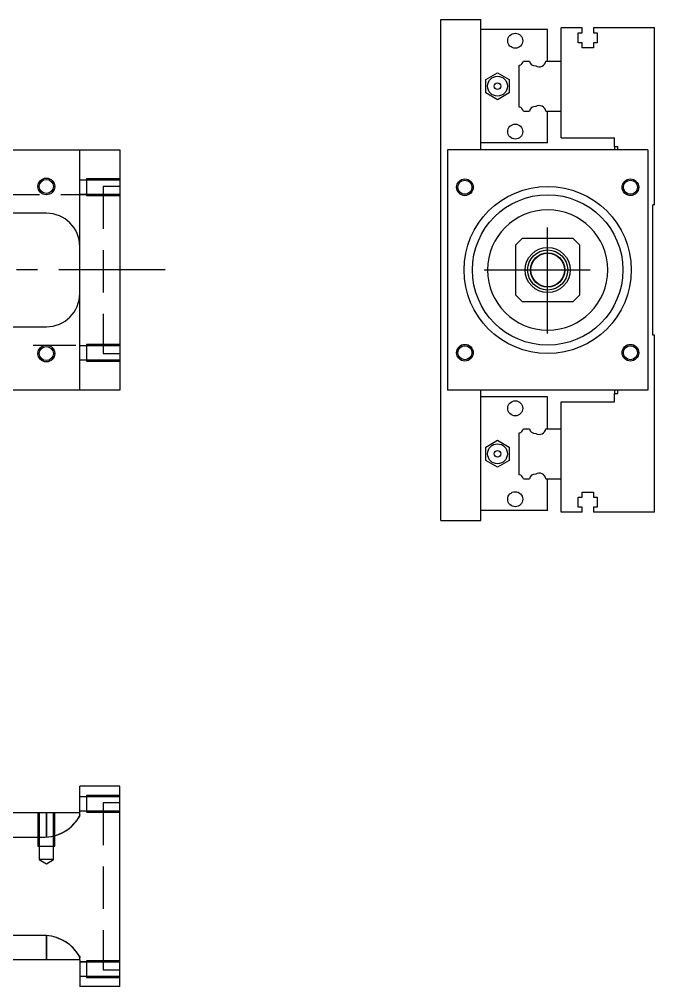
# Model space of a CAD drawing. Extents: x -10 to 545, y -270 to 77.
# Drawn here: x 354.9 to 544.9, y -214.4 to 75 of the extents above; entities that cross this region are included whole.
import ezdxf

# ---------------------------------------------------------------- set-up
doc = ezdxf.new("R2010")
doc.units = 0
doc.linetypes.add('CENTER', pattern=[50.8, 31.75, -6.35, 6.35, -6.35])
doc.linetypes.add('DASHED', pattern=[19.05, 12.7, -6.35])
doc.layers.get('0').update_dxf_attribs({"linetype": 'CONTINUOUS'})
doc.layers.add('CENTER', color=1, linetype='CENTER')

msp = doc.modelspace()

# ---------------------------------------------------------------- linework, layer by layer
at = {"color": 7, "linetype": 'CONTINUOUS'}
for p, q in [((480.94, -75), (480.94, 75)), ((480.94, 75), (492.94, 75)), ((492.94, 36), (492.94, 75)), ((516.94, 62.5), (516.94, 72.5)), ((523.24, 72.5), (516.94, 72.5)), ((523.24, 71), (523.24, 72.5)), ((526.64, 72.5), (526.64, 71)), ((544.94, 72.5), (526.64, 72.5)), ((544.94, 19.5), (544.94, 72.5)), ((512.94, 72), (492.94, 72)), ((512.94, 62.5), (512.94, 72)), ((512.94, 62.5), (512.94, 72)), ((522.09, 71), (523.24, 71)), ((522.09, 68), (522.09, 71)), ((526.64, 71), (527.79, 71)), ((527.79, 71), (527.79, 68)), ((523.24, 68), (522.09, 68)), ((523.24, 66.5), (523.24, 68)), ((526.64, 68), (526.64, 66.5)), ((527.79, 68), (526.64, 68)), ((526.64, 66.5), (523.24, 66.5)), ((504.44, 48.752272), (504.44, 61.247728)), ((505.692272, 62.5), (507.46668, 62.5)), ((512.417372, 62.5), (516.94, 62.5)), ((516.94, 47.5), (516.94, 62.5)), ((516.94, 47.5), (516.94, 62.5)), ((494.439999, 57.020726), (497.94, 59.041452)), ((497.94, 59.041452), (501.439999, 57.020726)), ((494.44, 52.979274), (494.439999, 57.020726)), ((501.439999, 57.020726), (501.439999, 52.979274)), ((497.94, 50.958548), (494.44, 52.979274)), ((501.439999, 52.979274), (497.94, 50.958548)), ((505.692272, 47.5), (507.46668, 47.5)), ((512.417372, 47.5), (516.94, 47.5)), ((512.94, 38), (512.94, 47.5)), ((512.94, 38), (512.94, 47.5)), ((516.94, 39.5), (516.94, 47.5)), ((512.94, 38), (492.94, 38)), ((516.94, 39.5), (532.94, 39.5)), ((532.94, 37), (532.94, 39.5)), ((350, 36), (373, 36)), ((373, -36), (373, 36)), ((373, 36), (385, 36)), ((385, 36), (385, -36)), ((482.94, 36), (482.94, -36)), ((542.94, 36), (482.94, 36)), ((532.94, 37), (533.94, 37)), ((532.94, 37), (532.94, 36)), ((533.94, 36), (533.94, 37)), ((542.94, 36), (542.94, -36)), ((535.72675, 24), (535.94, 24)), ((535.94, 23.586018), (535.94, 24)), ((544.94, 19.5), (544.44, 19.5)), ((544.44, -19.5), (544.44, 19.5)), ((363, 17), (331, 17)), ((505.44, 9.5), (503.44, 7.5)), ((505.44, 9.5), (520.44, 9.5)), ((522.44, 7.5), (520.44, 9.5)), ((503.44, -7.5), (503.44, 7.5)), ((522.44, 7.5), (522.44, -7.5)), ((503.44, -7.5), (505.44, -9.5)), ((520.44, -9.5), (522.44, -7.5)), ((520.44, -9.5), (505.44, -9.5)), ((331, -17), (363, -17)), ((544.94, -19.5), (544.44, -19.5)), ((544.94, -72.5), (544.94, -19.5)), ((373, -36), (350, -36)), ((385, -36), (373, -36)), ((542.94, -36), (482.94, -36)), ((492.94, -75), (492.94, -36)), ((532.94, -36), (532.94, -37)), ((532.94, -37), (533.94, -37)), ((532.94, -39.5), (532.94, -37)), ((533.94, -37), (533.94, -36)), ((512.94, -38), (492.94, -38)), ((512.94, -47.5), (512.94, -38)), ((516.94, -39.5), (532.94, -39.5)), ((516.94, -47.5), (516.94, -39.5)), ((504.44, -61.247728), (504.44, -48.752272)), ((505.692272, -47.5), (507.46668, -47.5)), ((512.417372, -47.5), (516.94, -47.5)), ((516.94, -62.5), (516.94, -47.5)), ((516.94, -62.5), (516.94, -47.5)), ((494.439999, -52.979274), (497.94, -50.958548)), ((497.94, -50.958548), (501.439999, -52.979274)), ((494.44, -57.020726), (494.439999, -52.979274)), ((501.439999, -52.979274), (501.439999, -57.020726)), ((497.94, -59.041452), (494.44, -57.020726)), ((501.439999, -57.020726), (497.94, -59.041452)), ((505.692272, -62.5), (507.46668, -62.5)), ((512.417372, -62.5), (516.94, -62.5)), ((512.94, -72), (512.94, -62.5)), ((516.94, -72.5), (516.94, -62.5)), ((523.24, -68), (523.24, -66.5)), ((523.24, -66.5), (526.64, -66.5)), ((526.64, -66.5), (526.64, -68)), ((522.09, -71), (522.09, -68)), ((522.09, -68), (523.24, -68)), ((526.64, -68), (527.79, -68)), ((527.79, -68), (527.79, -71)), ((512.94, -72), (492.94, -72)), ((523.24, -71), (522.09, -71)), ((523.24, -72.5), (523.24, -71)), ((527.79, -71), (526.64, -71)), ((526.64, -71), (526.64, -72.5)), ((480.94, -75), (492.94, -75)), ((523.24, -72.5), (516.94, -72.5)), ((544.94, -72.5), (526.64, -72.5)), ((385, -154.45), (373, -154.45)), ((373, -162.45), (373, -154.45)), ((385, -214.45), (385, -154.45)), ((373, -162.45), (350, -162.45)), ((373, -206.45), (350, -206.45)), ((373, -206.45), (373, -214.45)), ((385, -214.45), (373, -214.45))]:
    msp.add_line(p, q, dxfattribs=at)
at = {"color": 3, "linetype": 'DASHED'}
for p, q in [((375, 26.848738), (373, 26.848738)), ((375, 27.248732), (375, 22.248742)), ((385, 27.248732), (375, 27.248732)), ((385, 26.848738), (375, 26.848738)), ((380, 25), (380, -25)), ((385, 25), (380, 25)), ((380, 22.5), (321, 22.5)), ((373, 22.648738), (375, 22.648738)), ((375, 22.648738), (385, 22.648738)), ((375, 22.248742), (385, 22.248742)), ((321, -22.5), (380, -22.5)), ((375, -22.648738), (373, -22.648738)), ((375, -22.248742), (375, -27.248732)), ((385, -22.248742), (375, -22.248742)), ((385, -22.648738), (375, -22.648738)), ((380, -25), (385, -25)), ((373, -26.848738), (375, -26.848738)), ((375, -26.848738), (385, -26.848738)), ((375, -27.248732), (385, -27.248732)), ((375, -157.601262), (373, -157.601262)), ((375, -157.201268), (375, -162.201258)), ((385, -157.201268), (375, -157.201268)), ((385, -157.601262), (375, -157.601262)), ((373, -161.801262), (375, -161.801262)), ((380, -161.95), (373, -161.95)), ((375, -161.801262), (385, -161.801262)), ((380, -159.45), (380, -209.45)), ((385, -159.45), (380, -159.45)), ((360.500006, -162.45), (360.500006, -172.45)), ((360.9, -162.45), (360.9, -172.45)), ((363, -162.45), (363, -169.710598)), ((363, -169.710598), (363, -162.45)), ((365.1, -172.45), (365.1, -162.45)), ((365.499994, -172.45), (365.499994, -162.45)), ((372.868572, -163.66502), (372.966596, -163.351224)), ((373, -163.066596), (372.962236, -163.37036)), ((372.966596, -163.351224), (373, -163.066596)), ((373, -163.066596), (373, -162.45)), ((375, -162.201258), (385, -162.201258)), ((331, -169.710598), (363, -169.710598)), ((363, -169.710598), (365.500674, -169.35194)), ((360.500006, -172.45), (365.499994, -172.45)), ((360.9, -172.45), (360.9, -176.45)), ((365.1, -176.45), (365.1, -172.45)), ((365.1, -176.45), (360.9, -176.45)), ((360.9, -176.45), (363, -177.662436)), ((363, -177.662436), (365.1, -176.45)), ((363, -199.189402), (331, -199.189402)), ((363, -199.189402), (363, -206.45)), ((363, -206.45), (363, -199.189402)), ((372.868572, -205.23498), (372.966596, -205.548776)), ((373, -205.833404), (372.962236, -205.52964)), ((372.966596, -205.548776), (373, -205.833404)), ((373, -206.45), (373, -205.833404)), ((373, -206.95), (380, -206.95)), ((375, -207.098738), (373, -207.098738)), ((375, -206.698742), (375, -211.698732)), ((385, -206.698742), (375, -206.698742)), ((385, -207.098738), (375, -207.098738)), ((380, -209.45), (385, -209.45)), ((373, -211.298738), (375, -211.298738)), ((375, -211.298738), (385, -211.298738)), ((375, -211.698732), (385, -211.698732))]:
    msp.add_line(p, q, dxfattribs=at)
at = {"color": 7, "linetype": 'CONTINUOUS'}
for centre, radius in [((503.239999, 68.6), 2.25), ((497.94, 55), 2.97), ((497.94, 55), 0.97), ((503.239999, 41.4), 2.25), ((363, 25), 2.1), ((488.191262, 24.748738), 2.1), ((537.688738, 24.748738), 2.1), ((512.94, 0), 25), ((512.94, 0), 22.5), ((512.94, 0), 6.75), ((512.94, 0), 6), ((512.94, 0), 5.125), ((512.94, 0), 5), ((363, -25), 2.1), ((488.191262, -24.748738), 2.1), ((537.688738, -24.748738), 2.1), ((503.239999, -41.4), 2.25), ((497.94, -55), 2.97), ((497.94, -55), 0.97), ((503.239999, -68.6), 2.25)]:
    msp.add_circle(centre, radius, dxfattribs=at)
at = {"color": 3, "linetype": 'CONTINUOUS'}
for centre in [(363, 25), (488.191262, 24.748738), (537.688738, 24.748738), (363, -25), (488.191262, -24.748738), (537.688738, -24.748738)]:
    msp.add_circle(centre, 2.5, dxfattribs=at)
at = {"color": 7, "linetype": 'CONTINUOUS'}
for centre, radius, start, end in [((504.04, 62.9), 1.7, 283.608961, 346.391039), ((509.14, 62.8), 1.7, 190.164249, 277.540197), ((510.44, 62.8), 2, 237.42103, 351.373073), ((504.04, 47.1), 1.7, 13.608961, 76.391039), ((509.14, 47.2), 1.7, 82.459803, 169.835751), ((510.44, 47.2), 2, 8.626927, 122.57897), ((512.94, 0), 18, 0, 270), ((512.94, 0), 18, 0, 270), ((363, 7), 10, 0, 90), ((512.94, 0), 18, 270, 0), ((512.94, 0), 18, 270, 0), ((363, -7), 10, 270, 0), ((504.04, -47.1), 1.7, 283.608961, 346.391039), ((509.14, -47.2), 1.7, 190.164249, 277.540197), ((510.44, -47.2), 2, 237.42103, 351.373073), ((504.04, -62.9), 1.7, 13.608961, 76.391039), ((509.14, -62.8), 1.7, 82.459803, 169.835751), ((510.44, -62.8), 2, 8.626927, 122.57897)]:
    msp.add_arc(centre, radius, start, end, dxfattribs=at)
at = {"color": 3, "linetype": 'DASHED'}
for centre, radius, start, end in [((362.188754, -157.439102), 12.298282, 273.7822141, 331.16535503), ((361.706905, -156.820448), 13.093165, 286.84310005, 328.48248762), ((362.188754, -211.460898), 12.298282, 28.83464497, 86.2177859), ((362.112993, -211.714648), 12.556615, 31.06674427, 85.94921781)]:
    msp.add_arc(centre, radius, start, end, dxfattribs=at)
at = {"layer": 'CENTER', "color": 1, "linetype": 'CENTER'}
for p, q in [((512.94, -19), (512.94, 19)), ((398.492256, 0), (-10.32213, 0)), ((493.94, 0), (531.94, 0))]:
    msp.add_line(p, q, dxfattribs=at)

doc.saveas('drawing.dxf')
